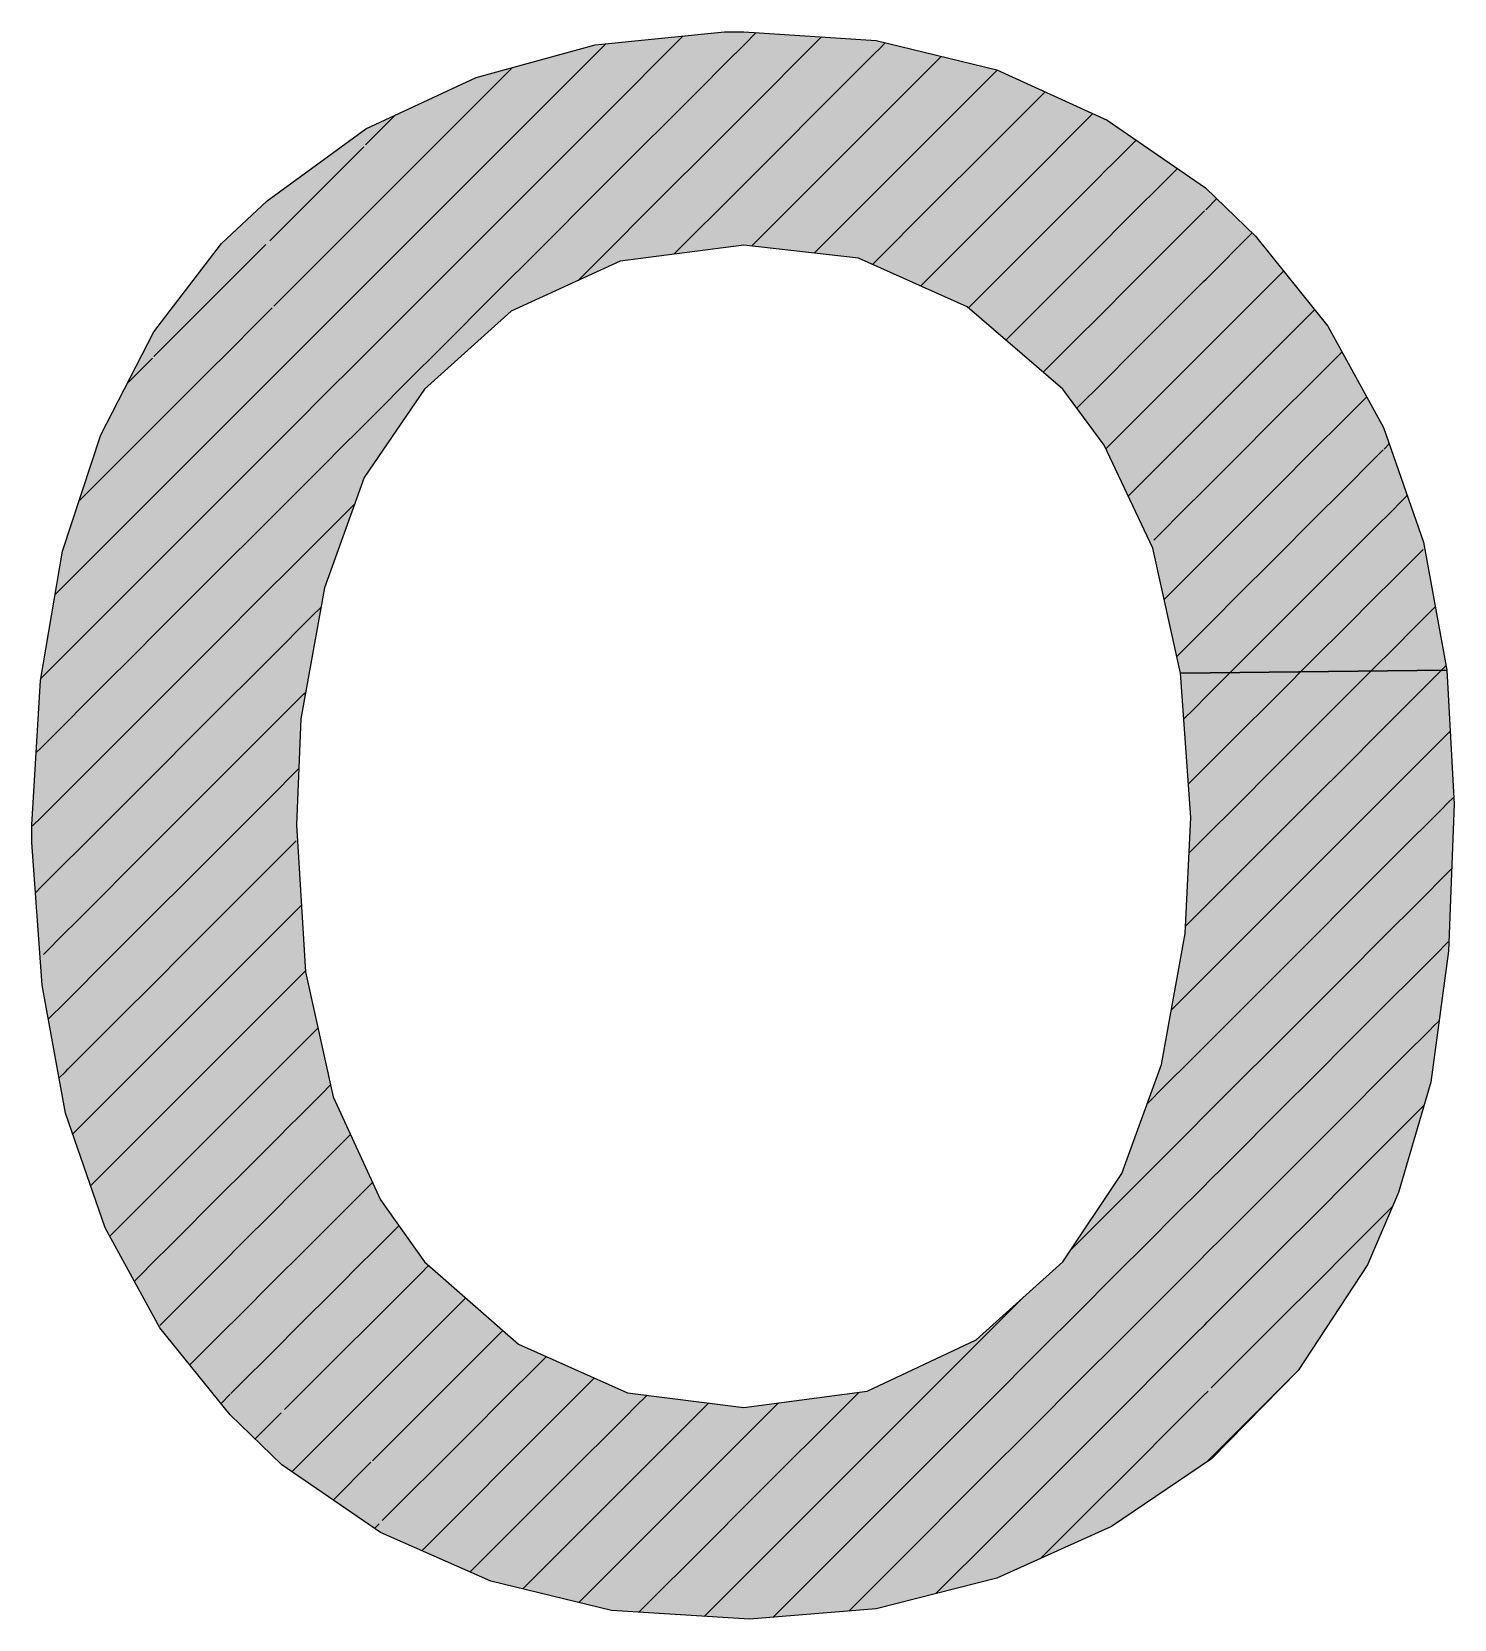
# Model space of a CAD drawing. Extents: x -15895 to 12929, y -2522 to 15173.
# Drawn here: x -8965.75 to -8958.53, y 11065.75 to 11073.81 of the extents above; entities that cross this region are included whole.
import ezdxf

# ---------------------------------------------------------------- set-up
doc = ezdxf.new("R2010")
doc.units = 0
doc.layers.add('MTH-CARIMBO-TXT1', color=1, linetype='Continuous')

msp = doc.modelspace()

# ---------------------------------------------------------------- linework, layer by layer
at = {"layer": 'MTH-CARIMBO-TXT1', "linetype": 'Continuous'}
for p, q in [((-8962.883, 11073.7025), (-8962.8344, 11073.7512)), ((-8962.8464, 11073.3856), (-8962.4405, 11073.7914)), ((-8962.217, 11073.6615), (-8962.1334, 11073.745)), ((-8962.1334, 11073.745), (-8962.0698, 11073.8087)), ((-8962.1334, 11073.3914), (-8961.7383, 11073.7866)), ((-8961.4463, 11073.725), (-8961.4146, 11073.7568)), ((-8963.429, 11073.1565), (-8962.9101, 11073.6754)), ((-8962.9101, 11073.6754), (-8962.883, 11073.7025)), ((-8961.5673, 11073.6041), (-8961.4662, 11073.7052)), ((-8961.4662, 11073.7052), (-8961.4463, 11073.725)), ((-8961.3561, 11073.4617), (-8961.1303, 11073.6874)), ((-8963.4754, 11073.4637), (-8963.3073, 11073.6318)), ((-8962.3684, 11073.51), (-8962.217, 11073.6615)), ((-8962.1334, 11073.0379), (-8961.5673, 11073.6041)), ((-8961.2659, 11073.1983), (-8960.8489, 11073.6154)), ((-8962.8097, 11073.0687), (-8962.3684, 11073.51)), ((-8960.7872, 11073.3234), (-8960.6032, 11073.5075)), ((-8963.5199, 11073.4192), (-8963.4754, 11073.4637)), ((-8961.4974, 11073.3204), (-8961.3561, 11073.4617)), ((-8964.0386, 11073.2541), (-8963.9023, 11073.3904)), ((-8963.9734, 11072.9657), (-8963.5199, 11073.4192)), ((-8963.0726, 11073.1594), (-8962.8464, 11073.3856)), ((-8962.1879, 11073.337), (-8962.1334, 11073.3914)), ((-8960.7265, 11073.0306), (-8960.3599, 11073.3972)), ((-8962.6637, 11072.8611), (-8962.1879, 11073.337)), ((-8962.0928, 11072.725), (-8961.4974, 11073.3204)), ((-8960.899, 11073.2116), (-8960.7872, 11073.3234)), ((-8960.2641, 11073.1394), (-8960.1404, 11073.2632)), ((-8964.5408, 11072.7519), (-8964.0634, 11073.2293)), ((-8964.0538, 11073.2389), (-8964.0386, 11073.2541)), ((-8961.5286, 11072.9357), (-8961.2659, 11073.1983)), ((-8961.1757, 11072.935), (-8960.899, 11073.2116)), ((-8963.5898, 11072.9957), (-8963.429, 11073.1565)), ((-8963.3826, 11072.8493), (-8963.0726, 11073.1594)), ((-8960.337, 11073.0665), (-8960.2904, 11073.1131)), ((-8960.2904, 11073.1131), (-8960.2641, 11073.1394)), ((-8960.2301, 11072.8199), (-8959.9307, 11073.1193)), ((-8963.2352, 11072.6433), (-8962.8097, 11073.0687)), ((-8962.1588, 11073.0125), (-8962.1334, 11073.0379)), ((-8960.9492, 11072.8079), (-8960.7265, 11073.0306)), ((-8960.6658, 11072.7378), (-8960.337, 11073.0665)), ((-8964.0553, 11072.8838), (-8963.9734, 11072.9657)), ((-8963.9082, 11072.6773), (-8963.5898, 11072.9957)), ((-8962.4881, 11072.6832), (-8962.1588, 11073.0125)), ((-8959.7871, 11072.9094), (-8959.7307, 11072.9658)), ((-8964.0962, 11072.8428), (-8964.0553, 11072.8838)), ((-8962.7731, 11072.7518), (-8962.6637, 11072.8611)), ((-8961.7758, 11072.6884), (-8961.5286, 11072.9357)), ((-8961.4799, 11072.6308), (-8961.1757, 11072.935)), ((-8960.1961, 11072.5004), (-8959.8069, 11072.8895)), ((-8959.8069, 11072.8895), (-8959.7937, 11072.9028)), ((-8964.5191, 11072.42), (-8964.107, 11072.8321)), ((-8964.107, 11072.8321), (-8964.0962, 11072.8428)), ((-8963.6597, 11072.5723), (-8963.3826, 11072.8493)), ((-8961.0855, 11072.6716), (-8960.9492, 11072.8079)), ((-8960.2936, 11072.7564), (-8960.2301, 11072.8199)), ((-8959.7855, 11072.5574), (-8959.5513, 11072.7916)), ((-8964.7839, 11072.5088), (-8964.5607, 11072.7319)), ((-8962.9764, 11072.5485), (-8962.7731, 11072.7518)), ((-8960.9924, 11072.4112), (-8960.6658, 11072.7378)), ((-8960.4063, 11072.6437), (-8960.2936, 11072.7564)), ((-8964.0568, 11072.5288), (-8963.9082, 11072.6773)), ((-8963.3363, 11072.5422), (-8963.2352, 11072.6433)), ((-8961.2353, 11072.5218), (-8961.0855, 11072.6716)), ((-8960.6051, 11072.445), (-8960.4063, 11072.6437)), ((-8963.8431, 11072.3889), (-8963.6597, 11072.5723)), ((-8963.7296, 11072.1488), (-8963.3363, 11072.5422)), ((-8959.8129, 11072.53), (-8959.7987, 11072.5442)), ((-8959.7987, 11072.5442), (-8959.7855, 11072.5574)), ((-8959.522, 11072.4673), (-8959.3916, 11072.5977)), ((-8965.1285, 11072.1641), (-8964.7995, 11072.4932)), ((-8964.7995, 11072.4932), (-8964.7839, 11072.5088)), ((-8964.1505, 11072.435), (-8964.1311, 11072.4544)), ((-8964.1311, 11072.4544), (-8964.0568, 11072.5288)), ((-8960.2969, 11072.3996), (-8960.1961, 11072.5004)), ((-8960.162, 11072.1809), (-8959.8678, 11072.4751)), ((-8959.8678, 11072.4751), (-8959.8129, 11072.53)), ((-8959.5455, 11072.4438), (-8959.522, 11072.4673)), ((-8964.5718, 11072.3673), (-8964.5474, 11072.3917)), ((-8964.5474, 11072.3917), (-8964.5284, 11072.4107)), ((-8964.4974, 11072.0881), (-8964.1505, 11072.435)), ((-8964.0583, 11072.1737), (-8963.8431, 11072.3889)), ((-8960.8025, 11072.2475), (-8960.6051, 11072.445)), ((-8960.4757, 11072.2208), (-8960.2969, 11072.3996)), ((-8959.7838, 11072.2055), (-8959.5455, 11072.4438)), ((-8959.5092, 11072.1266), (-8959.2341, 11072.4017)), ((-8964.7812, 11072.1579), (-8964.5718, 11072.3673)), ((-8960.5443, 11072.1521), (-8960.4757, 11072.2208)), ((-8965.2621, 11072.0306), (-8965.1364, 11072.1562)), ((-8964.8208, 11072.1182), (-8964.7812, 11072.1579)), ((-8964.166, 11072.066), (-8964.0583, 11072.1737)), ((-8963.7779, 11072.1005), (-8963.7296, 11072.1488)), ((-8960.6126, 11072.0839), (-8960.5443, 11072.1521)), ((-8960.3001, 11072.0428), (-8960.162, 11072.1809)), ((-8959.9287, 11072.0606), (-8959.8321, 11072.1573)), ((-8959.8321, 11072.1573), (-8959.8072, 11072.1821)), ((-8959.8072, 11072.1821), (-8959.7838, 11072.2055)), ((-8959.1592, 11072.123), (-8959.0951, 11072.1872)), ((-8965.1264, 11071.8127), (-8964.8208, 11072.1182)), ((-8964.5434, 11072.0422), (-8964.5124, 11072.0731)), ((-8964.5124, 11072.0731), (-8964.4974, 11072.0881)), ((-8964.1941, 11072.0379), (-8964.166, 11072.066)), ((-8964.0598, 11071.8187), (-8963.7779, 11072.1005)), ((-8960.128, 11071.8613), (-8959.9287, 11072.0606)), ((-8959.7822, 11071.8536), (-8959.5588, 11072.077)), ((-8959.5588, 11072.077), (-8959.5092, 11072.1266)), ((-8959.4964, 11071.7858), (-8959.1734, 11072.1088)), ((-8959.1734, 11072.1088), (-8959.1592, 11072.123)), ((-8964.7786, 11071.807), (-8964.5828, 11072.0027)), ((-8964.5828, 11072.0027), (-8964.5434, 11072.0422)), ((-8964.4757, 11071.7563), (-8964.1941, 11072.0379)), ((-8960.4415, 11071.9014), (-8960.3001, 11072.0428)), ((-8959.1449, 11071.7838), (-8958.9695, 11071.9592)), ((-8965.1567, 11071.7824), (-8965.1264, 11071.8127)), ((-8964.2008, 11071.6776), (-8964.0598, 11071.8187)), ((-8960.2943, 11071.695), (-8960.128, 11071.8613)), ((-8959.8513, 11071.7845), (-8959.8157, 11071.8201)), ((-8959.8157, 11071.8201), (-8959.7822, 11071.8536)), ((-8965.3969, 11071.5422), (-8965.1567, 11071.7824)), ((-8965.1243, 11071.4612), (-8964.8422, 11071.7433)), ((-8964.8422, 11071.7433), (-8964.7786, 11071.807)), ((-8964.5393, 11071.6927), (-8964.4965, 11071.7355)), ((-8964.4965, 11071.7355), (-8964.4757, 11071.7563)), ((-8959.9896, 11071.6462), (-8959.8513, 11071.7845)), ((-8959.572, 11071.7102), (-8959.4964, 11071.7858)), ((-8959.4836, 11071.4451), (-8959.1837, 11071.745)), ((-8959.1837, 11071.745), (-8959.1449, 11071.7838)), ((-8964.5939, 11071.6381), (-8964.5393, 11071.6927)), ((-8964.2377, 11071.6408), (-8964.2008, 11071.6776)), ((-8959.7806, 11071.5017), (-8959.572, 11071.7102)), ((-8959.1305, 11071.4446), (-8958.8858, 11071.6893)), ((-8958.8815, 11071.6936), (-8958.8549, 11071.7202)), ((-8964.7759, 11071.4561), (-8964.5939, 11071.6381)), ((-8964.4541, 11071.4244), (-8964.2377, 11071.6408)), ((-8960.094, 11071.5418), (-8959.9896, 11071.6462)), ((-8965.5086, 11071.4305), (-8965.4105, 11071.5286)), ((-8965.4105, 11071.5286), (-8965.3969, 11071.5422)), ((-8960.181, 11071.4547), (-8960.094, 11071.5418)), ((-8959.8241, 11071.4581), (-8959.7806, 11071.5017)), ((-8965.395, 11071.1906), (-8965.1769, 11071.4086)), ((-8965.1769, 11071.4086), (-8965.1243, 11071.4612)), ((-8964.8636, 11071.3684), (-8964.7759, 11071.4561)), ((-8964.4806, 11071.3978), (-8964.4541, 11071.4244)), ((-8964.2357, 11071.2892), (-8964.1089, 11071.416)), ((-8960.0505, 11071.2317), (-8959.8705, 11071.4117)), ((-8959.8705, 11071.4117), (-8959.8241, 11071.4581)), ((-8959.5853, 11071.3434), (-8959.4836, 11071.4451)), ((-8959.1939, 11071.3812), (-8959.1305, 11071.4446)), ((-8958.8748, 11071.3467), (-8958.764, 11071.4576)), ((-8965.1223, 11071.1097), (-8964.8636, 11071.3684)), ((-8964.6049, 11071.2735), (-8964.5352, 11071.3432)), ((-8964.5352, 11071.3432), (-8964.4806, 11071.3978)), ((-8959.7789, 11071.1498), (-8959.5853, 11071.3434)), ((-8959.4708, 11071.1044), (-8959.1939, 11071.3812)), ((-8959.1162, 11071.1054), (-8958.8928, 11071.3288)), ((-8958.8928, 11071.3288), (-8958.8748, 11071.3467)), ((-8964.7733, 11071.1052), (-8964.6049, 11071.2735)), ((-8964.2813, 11071.2436), (-8964.2357, 11071.2892)), ((-8965.43, 11071.1556), (-8965.395, 11071.1906)), ((-8964.4324, 11071.0925), (-8964.2813, 11071.2436)), ((-8958.8682, 11070.9998), (-8958.6833, 11071.1847)), ((-8965.5915, 11070.9941), (-8965.43, 11071.1556)), ((-8965.1972, 11071.0348), (-8965.1223, 11071.1097)), ((-8964.8849, 11070.9935), (-8964.7733, 11071.1052)), ((-8964.4647, 11071.0602), (-8964.4324, 11071.0925)), ((-8959.8897, 11071.039), (-8959.8326, 11071.0961)), ((-8959.8326, 11071.0961), (-8959.7789, 11071.1498)), ((-8959.5985, 11070.9766), (-8959.4708, 11071.1044)), ((-8959.2042, 11071.0174), (-8959.1162, 11071.1054)), ((-8965.393, 11070.839), (-8965.1972, 11071.0348)), ((-8964.5312, 11070.9937), (-8964.4647, 11071.0602)), ((-8959.9984, 11070.9303), (-8959.8897, 11071.039)), ((-8959.458, 11070.7636), (-8959.2042, 11071.0174)), ((-8965.6299, 11070.9556), (-8965.6015, 11070.984)), ((-8965.6015, 11070.984), (-8965.5915, 11070.9941)), ((-8965.1202, 11070.7582), (-8964.8849, 11070.9935)), ((-8964.6159, 11070.9089), (-8964.5312, 11070.9937)), ((-8959.7773, 11070.7978), (-8959.5985, 11070.9766)), ((-8959.1018, 11070.7662), (-8958.8998, 11070.9683)), ((-8958.8998, 11070.9683), (-8958.8682, 11070.9998)), ((-8964.7706, 11070.7542), (-8964.6159, 11070.9089)), ((-8964.4107, 11070.7606), (-8964.3248, 11070.8465)), ((-8964.3248, 11070.8465), (-8964.2802, 11070.8911)), ((-8958.6767, 11070.8378), (-8958.6216, 11070.8928)), ((-8965.5896, 11070.6424), (-8965.4494, 11070.7826)), ((-8965.4494, 11070.7826), (-8965.393, 11070.839)), ((-8964.4487, 11070.7226), (-8964.4107, 11070.7606)), ((-8959.841, 11070.7341), (-8959.7773, 11070.7978)), ((-8959.6117, 11070.6098), (-8959.458, 11070.7636)), ((-8959.2144, 11070.6536), (-8959.1018, 11070.7662)), ((-8958.8615, 11070.653), (-8958.6974, 11070.817)), ((-8958.6974, 11070.817), (-8958.6767, 11070.8378)), ((-8965.2174, 11070.661), (-8965.1202, 11070.7582)), ((-8964.9063, 11070.6186), (-8964.7706, 11070.7542)), ((-8964.5271, 11070.6442), (-8964.4487, 11070.7226)), ((-8959.9089, 11070.6662), (-8959.841, 11070.7341)), ((-8965.7026, 11070.5294), (-8965.6191, 11070.6128)), ((-8965.6191, 11070.6128), (-8965.5896, 11070.6424)), ((-8965.3911, 11070.4874), (-8965.2174, 11070.661)), ((-8965.1181, 11070.4068), (-8964.9063, 11070.6186)), ((-8964.627, 11070.5443), (-8964.5271, 11070.6442)), ((-8959.9338, 11070.6414), (-8959.9089, 11070.6662)), ((-8959.7757, 11070.4459), (-8959.6117, 11070.6098)), ((-8959.4451, 11070.4229), (-8959.2144, 11070.6536)), ((-8959.0875, 11070.427), (-8958.9067, 11070.6077)), ((-8958.9067, 11070.6077), (-8958.8615, 11070.653)), ((-8964.768, 11070.4033), (-8964.627, 11070.5443)), ((-8958.672, 11070.489), (-8958.5667, 11070.5942)), ((-8965.4688, 11070.4096), (-8965.3911, 11070.4874)), ((-8964.389, 11070.4288), (-8964.3684, 11070.4494)), ((-8964.3684, 11070.4494), (-8964.3577, 11070.4601)), ((-8959.8495, 11070.3721), (-8959.7757, 11070.4459)), ((-8958.8548, 11070.3061), (-8958.7116, 11070.4493)), ((-8958.7116, 11070.4493), (-8958.672, 11070.489)), ((-8965.5878, 11070.2906), (-8965.4688, 11070.4096)), ((-8965.2377, 11070.2872), (-8965.1181, 11070.4068)), ((-8964.9277, 11070.2437), (-8964.768, 11070.4033)), ((-8964.523, 11070.2947), (-8964.4328, 11070.385)), ((-8964.4328, 11070.385), (-8964.389, 11070.4288)), ((-8959.898, 11070.3236), (-8959.8495, 11070.3721)), ((-8959.625, 11070.243), (-8959.4451, 11070.4229)), ((-8959.2247, 11070.2898), (-8959.0875, 11070.427)), ((-8965.6368, 11070.2417), (-8965.5878, 11070.2906)), ((-8965.3891, 11070.1358), (-8965.2377, 11070.2872)), ((-8964.638, 11070.1797), (-8964.523, 11070.2947)), ((-8959.4323, 11070.0821), (-8959.2247, 11070.2898)), ((-8958.9137, 11070.2472), (-8958.8548, 11070.3061)), ((-8965.7028, 11070.1756), (-8965.6368, 11070.2417)), ((-8965.116, 11070.0553), (-8964.9277, 11070.2437)), ((-8959.774, 11070.094), (-8959.625, 11070.243)), ((-8959.0731, 11070.0878), (-8958.9137, 11070.2472)), ((-8958.6672, 11070.1402), (-8958.5757, 11070.2317)), ((-8958.5757, 11070.2317), (-8958.5607, 11070.2467)), ((-8958.5607, 11070.2467), (-8958.5454, 11070.2619)), ((-8965.7244, 11070.1541), (-8965.7028, 11070.1756)), ((-8965.4882, 11070.0367), (-8965.3891, 11070.1358)), ((-8964.7653, 11070.0524), (-8964.638, 11070.1797)), ((-8958.7257, 11070.0816), (-8958.6672, 11070.1402)), ((-8965.586, 11069.9389), (-8965.4882, 11070.0367)), ((-8965.258, 11069.9134), (-8965.116, 11070.0553)), ((-8964.949, 11069.8687), (-8964.7653, 11070.0524)), ((-8964.519, 11069.9453), (-8964.4169, 11070.0473)), ((-8964.4169, 11070.0473), (-8964.3927, 11070.0715)), ((-8959.8579, 11070.0101), (-8959.774, 11070.094)), ((-8959.6382, 11069.8763), (-8959.4323, 11070.0821)), ((-8959.2349, 11069.926), (-8959.0731, 11070.0878)), ((-8958.8482, 11069.9592), (-8958.7257, 11070.0816)), ((-8959.8745, 11069.9936), (-8959.8579, 11070.0101)), ((-8958.9207, 11069.8867), (-8958.8482, 11069.9592)), ((-8965.6544, 11069.8705), (-8965.586, 11069.9389)), ((-8965.3872, 11069.7842), (-8965.258, 11069.9134)), ((-8964.6491, 11069.8151), (-8964.519, 11069.9453)), ((-8959.7724, 11069.7421), (-8959.6382, 11069.8763)), ((-8959.4195, 11069.7414), (-8959.2349, 11069.926)), ((-8959.0588, 11069.7486), (-8958.9207, 11069.8867)), ((-8958.5902, 11069.8637), (-8958.5588, 11069.895)), ((-8958.5588, 11069.895), (-8958.527, 11069.9268)), ((-8965.7448, 11069.7801), (-8965.7011, 11069.8237)), ((-8965.7011, 11069.8237), (-8965.6544, 11069.8705)), ((-8965.114, 11069.7038), (-8964.949, 11069.8687)), ((-8964.7627, 11069.7015), (-8964.6491, 11069.8151)), ((-8958.6624, 11069.7914), (-8958.5902, 11069.8637)), ((-8965.5076, 11069.6637), (-8965.3872, 11069.7842)), ((-8959.857, 11069.6575), (-8959.7724, 11069.7421)), ((-8959.6515, 11069.5095), (-8959.4195, 11069.7414)), ((-8959.2452, 11069.5622), (-8959.0588, 11069.7486)), ((-8958.8415, 11069.6123), (-8958.7399, 11069.714)), ((-8958.7399, 11069.714), (-8958.6624, 11069.7914)), ((-8965.5841, 11069.5872), (-8965.5076, 11069.6637)), ((-8965.2782, 11069.5396), (-8965.114, 11069.7038)), ((-8964.9704, 11069.4938), (-8964.7627, 11069.7015)), ((-8964.5149, 11069.5958), (-8964.4065, 11069.7042)), ((-8959.8714, 11069.643), (-8959.857, 11069.6575)), ((-8965.672, 11069.4993), (-8965.5841, 11069.5872)), ((-8964.6601, 11069.4505), (-8964.5149, 11069.5958)), ((-8959.4067, 11069.4007), (-8959.2452, 11069.5622)), ((-8958.9277, 11069.5262), (-8958.8415, 11069.6123)), ((-8958.557, 11069.5433), (-8958.5382, 11069.5621)), ((-8965.7308, 11069.4405), (-8965.6994, 11069.4719)), ((-8965.6994, 11069.4719), (-8965.672, 11069.4993)), ((-8965.3852, 11069.4326), (-8965.2782, 11069.5396)), ((-8965.1119, 11069.3523), (-8964.9704, 11069.4938)), ((-8959.7708, 11069.3901), (-8959.6515, 11069.5095)), ((-8959.0444, 11069.4094), (-8958.9277, 11069.5262)), ((-8958.6577, 11069.4426), (-8958.6046, 11069.4956)), ((-8958.6046, 11069.4956), (-8958.557, 11069.5433)), ((-8965.527, 11069.2907), (-8965.3852, 11069.4326)), ((-8964.7601, 11069.3506), (-8964.6601, 11069.4505)), ((-8959.846, 11069.3149), (-8959.7708, 11069.3901)), ((-8959.6647, 11069.1427), (-8959.4067, 11069.4007)), ((-8959.2554, 11069.1984), (-8959.0444, 11069.4094)), ((-8958.754, 11069.3463), (-8958.6577, 11069.4426)), ((-8965.2985, 11069.1658), (-8965.1119, 11069.3523)), ((-8964.9918, 11069.1189), (-8964.7601, 11069.3506)), ((-8964.5108, 11069.2463), (-8964.4148, 11069.3423)), ((-8964.4148, 11069.3423), (-8964.38, 11069.3771)), ((-8959.8903, 11069.2706), (-8959.846, 11069.3149)), ((-8958.8348, 11069.2654), (-8958.754, 11069.3463)), ((-8965.6896, 11069.1282), (-8965.5823, 11069.2355)), ((-8965.5823, 11069.2355), (-8965.527, 11069.2907)), ((-8964.6712, 11069.0859), (-8964.5108, 11069.2463)), ((-8958.9346, 11069.1656), (-8958.8348, 11069.2654)), ((-8965.3832, 11069.081), (-8965.2985, 11069.1658)), ((-8959.3939, 11069.0599), (-8959.2554, 11069.1984)), ((-8959.03, 11069.0702), (-8958.9346, 11069.1656)), ((-8958.6191, 11069.1276), (-8958.5552, 11069.1915)), ((-8965.5465, 11068.9178), (-8965.3832, 11069.081)), ((-8965.1098, 11069.0009), (-8964.9918, 11069.1189)), ((-8964.7574, 11068.9997), (-8964.6712, 11069.0859)), ((-8959.7692, 11069.0382), (-8959.6647, 11069.1427)), ((-8959.2657, 11068.8346), (-8959.03, 11069.0702)), ((-8958.7681, 11068.9786), (-8958.6529, 11069.0938)), ((-8958.6529, 11069.0938), (-8958.6191, 11069.1276)), ((-8965.3187, 11068.7919), (-8965.1098, 11069.0009)), ((-8965.0131, 11068.744), (-8964.7574, 11068.9997)), ((-8964.4231, 11068.9805), (-8964.36, 11069.0435)), ((-8959.835, 11068.9724), (-8959.7692, 11069.0382)), ((-8959.6779, 11068.7759), (-8959.3939, 11069.0599)), ((-8965.5804, 11068.8838), (-8965.5465, 11068.9178)), ((-8964.5068, 11068.8968), (-8964.4231, 11068.9805)), ((-8959.9619, 11068.8455), (-8959.8769, 11068.9304)), ((-8959.8769, 11068.9304), (-8959.835, 11068.9724)), ((-8958.9416, 11068.8051), (-8958.8282, 11068.9186)), ((-8958.8282, 11068.9186), (-8958.7681, 11068.9786)), ((-8965.6652, 11068.799), (-8965.5804, 11068.8838)), ((-8964.6822, 11068.7213), (-8964.5068, 11068.8968)), ((-8959.3811, 11068.7192), (-8959.2657, 11068.8346)), ((-8965.3813, 11068.7294), (-8965.3187, 11068.7919)), ((-8964.3186, 11068.7314), (-8964.296, 11068.754)), ((-8959.7675, 11068.6863), (-8959.6779, 11068.7759)), ((-8959.0157, 11068.731), (-8958.9416, 11068.8051)), ((-8958.6482, 11068.745), (-8958.6335, 11068.7596)), ((-8958.6335, 11068.7596), (-8958.6025, 11068.7906)), ((-8965.5659, 11068.5448), (-8965.3813, 11068.7294)), ((-8965.1077, 11068.6494), (-8965.0131, 11068.744)), ((-8964.7548, 11068.6488), (-8964.6822, 11068.7213)), ((-8964.4314, 11068.6186), (-8964.3772, 11068.6728)), ((-8964.3772, 11068.6728), (-8964.3186, 11068.7314)), ((-8959.824, 11068.6298), (-8959.7675, 11068.6863)), ((-8959.6912, 11068.4091), (-8959.3811, 11068.7192)), ((-8959.2759, 11068.4708), (-8959.0157, 11068.731)), ((-8958.7823, 11068.6109), (-8958.6482, 11068.745)), ((-8965.339, 11068.4181), (-8965.1077, 11068.6494)), ((-8965.0345, 11068.3691), (-8964.7548, 11068.6488)), ((-8964.5027, 11068.5473), (-8964.4314, 11068.6186)), ((-8959.9975, 11068.4563), (-8959.8599, 11068.5939)), ((-8959.8599, 11068.5939), (-8959.824, 11068.6298)), ((-8958.8215, 11068.5717), (-8958.7823, 11068.6109)), ((-8965.6103, 11068.5004), (-8965.5786, 11068.5321)), ((-8965.5786, 11068.5321), (-8965.5659, 11068.5448)), ((-8964.6933, 11068.3567), (-8964.5027, 11068.5473)), ((-8958.9486, 11068.4446), (-8958.8215, 11068.5717)), ((-8964.2768, 11068.4196), (-8964.2314, 11068.465)), ((-8960.0843, 11068.3695), (-8959.9975, 11068.4563)), ((-8959.3682, 11068.3785), (-8959.2759, 11068.4708)), ((-8959.0013, 11068.3918), (-8958.9486, 11068.4446)), ((-8965.5409, 11068.2162), (-8965.3793, 11068.3778)), ((-8965.3793, 11068.3778), (-8965.339, 11068.4181)), ((-8965.1057, 11068.2979), (-8965.0345, 11068.3691)), ((-8964.7521, 11068.2979), (-8964.6933, 11068.3567)), ((-8964.395, 11068.3015), (-8964.2768, 11068.4196)), ((-8959.7659, 11068.3344), (-8959.6912, 11068.4091)), ((-8959.7044, 11068.0423), (-8959.3682, 11068.3785)), ((-8959.2862, 11068.107), (-8959.0013, 11068.3918)), ((-8958.7964, 11068.2432), (-8958.6793, 11068.3603)), ((-8965.3592, 11068.0443), (-8965.1057, 11068.2979)), ((-8965.0559, 11067.9941), (-8964.7521, 11068.2979)), ((-8964.4397, 11068.2567), (-8964.395, 11068.3015)), ((-8959.843, 11068.2573), (-8959.813, 11068.2873)), ((-8959.813, 11068.2873), (-8959.7659, 11068.3344)), ((-8964.7043, 11067.9921), (-8964.4986, 11068.1978)), ((-8964.4986, 11068.1978), (-8964.4397, 11068.2567)), ((-8964.1906, 11068.1523), (-8964.1303, 11068.2126)), ((-8959.9577, 11068.1426), (-8959.843, 11068.2573)), ((-8958.9555, 11068.0841), (-8958.8148, 11068.2248)), ((-8958.8148, 11068.2248), (-8958.7964, 11068.2432)), ((-8964.4127, 11067.9302), (-8964.2351, 11068.1078)), ((-8964.2351, 11068.1078), (-8964.1906, 11068.1523)), ((-8960.1826, 11067.9176), (-8959.9577, 11068.1426)), ((-8959.3554, 11068.0377), (-8959.2862, 11068.107)), ((-8965.45, 11067.9536), (-8965.3774, 11068.0262)), ((-8965.3774, 11068.0262), (-8965.3592, 11068.0443)), ((-8959.7643, 11067.9824), (-8959.7044, 11068.0423)), ((-8959.7177, 11067.6755), (-8959.3554, 11068.0377)), ((-8959.2964, 11067.7432), (-8958.987, 11068.0526)), ((-8958.987, 11068.0526), (-8958.9555, 11068.0841)), ((-8965.3529, 11067.6971), (-8965.1036, 11067.9464)), ((-8965.1036, 11067.9464), (-8965.0559, 11067.9941)), ((-8965.0772, 11067.6192), (-8964.7495, 11067.947)), ((-8964.7495, 11067.947), (-8964.7043, 11067.9921)), ((-8964.1561, 11067.8333), (-8964.0194, 11067.97)), ((-8959.826, 11067.9207), (-8959.802, 11067.9447)), ((-8959.802, 11067.9447), (-8959.7643, 11067.9824)), ((-8964.4945, 11067.8484), (-8964.448, 11067.8949)), ((-8964.448, 11067.8949), (-8964.4127, 11067.9302)), ((-8960.4709, 11067.6294), (-8960.2173, 11067.883)), ((-8960.2173, 11067.883), (-8960.1826, 11067.9176)), ((-8959.9179, 11067.8288), (-8959.826, 11067.9207)), ((-8964.7154, 11067.6275), (-8964.4945, 11067.8484)), ((-8964.4304, 11067.5589), (-8964.1933, 11067.796)), ((-8964.1933, 11067.796), (-8964.1561, 11067.8333)), ((-8960.0981, 11067.6486), (-8959.9179, 11067.8288)), ((-8958.9625, 11067.7235), (-8958.8399, 11067.8461)), ((-8963.9787, 11067.6571), (-8963.8854, 11067.7504)), ((-8959.3426, 11067.697), (-8959.2964, 11067.7432)), ((-8959.3067, 11067.3794), (-8958.9726, 11067.7134)), ((-8958.9726, 11067.7134), (-8958.9625, 11067.7235)), ((-8965.1015, 11067.595), (-8965.0772, 11067.6192)), ((-8964.7468, 11067.5961), (-8964.7154, 11067.6275)), ((-8964.1216, 11067.5142), (-8963.9787, 11067.6571)), ((-8960.2279, 11067.5188), (-8960.0981, 11067.6486)), ((-8959.791, 11067.6022), (-8959.7626, 11067.6305)), ((-8959.7626, 11067.6305), (-8959.7177, 11067.6755)), ((-8959.7309, 11067.3087), (-8959.3426, 11067.697)), ((-8965.2283, 11067.4681), (-8965.1015, 11067.595)), ((-8965.0986, 11067.2443), (-8964.7468, 11067.5961)), ((-8964.4564, 11067.533), (-8964.4304, 11067.5589)), ((-8963.7478, 11067.5344), (-8963.7334, 11067.5488)), ((-8959.8781, 11067.5151), (-8959.809, 11067.5841)), ((-8959.809, 11067.5841), (-8959.791, 11067.6022)), ((-8964.7264, 11067.2629), (-8964.4905, 11067.4989)), ((-8964.4905, 11067.4989), (-8964.4564, 11067.533)), ((-8964.4482, 11067.1876), (-8964.1516, 11067.4842)), ((-8964.1516, 11067.4842), (-8964.1216, 11067.5142)), ((-8963.9787, 11067.3035), (-8963.7623, 11067.5199)), ((-8963.7623, 11067.5199), (-8963.7478, 11067.5344)), ((-8960.4607, 11067.286), (-8960.2279, 11067.5188)), ((-8960.0135, 11067.3797), (-8959.8781, 11067.5151)), ((-8963.6871, 11067.2416), (-8963.5449, 11067.3838)), ((-8960.9511, 11067.1491), (-8960.7157, 11067.3846)), ((-8960.2385, 11067.1546), (-8960.0135, 11067.3797)), ((-8959.3298, 11067.3563), (-8959.3067, 11067.3794)), ((-8964.0871, 11067.1951), (-8963.9787, 11067.3035)), ((-8959.761, 11067.2786), (-8959.7309, 11067.3087)), ((-8959.7442, 11066.9419), (-8959.3298, 11067.3563)), ((-8964.9463, 11067.043), (-8964.7442, 11067.2452)), ((-8964.7442, 11067.2452), (-8964.7264, 11067.2629)), ((-8963.8312, 11067.0975), (-8963.6871, 11067.2416)), ((-8963.6263, 11066.9488), (-8963.3563, 11067.2188)), ((-8960.6004, 11067.1463), (-8960.4607, 11067.286)), ((-8959.8383, 11067.2013), (-8959.7921, 11067.2475)), ((-8959.7921, 11067.2475), (-8959.78, 11067.2596)), ((-8959.78, 11067.2596), (-8959.761, 11067.2786)), ((-8964.7375, 11066.8983), (-8964.4864, 11067.1494)), ((-8964.4864, 11067.1494), (-8964.4647, 11067.1711)), ((-8964.4659, 11066.8163), (-8964.1099, 11067.1724)), ((-8964.4647, 11067.1711), (-8964.4482, 11067.1876)), ((-8964.1099, 11067.1724), (-8964.0871, 11067.1951)), ((-8961.4936, 11066.6067), (-8960.9673, 11067.1329)), ((-8960.9673, 11067.1329), (-8960.9511, 11067.1491)), ((-8960.923, 11066.8237), (-8960.6004, 11067.1463)), ((-8960.4059, 11066.9872), (-8960.2385, 11067.1546)), ((-8959.9289, 11067.1107), (-8959.8383, 11067.2013)), ((-8963.9787, 11066.95), (-8963.8312, 11067.0975)), ((-8963.2238, 11066.9977), (-8963.1355, 11067.0861)), ((-8960.2492, 11066.7904), (-8959.9289, 11067.1107)), ((-8963.3037, 11066.9178), (-8963.2238, 11066.9977)), ((-8963.1326, 11066.7355), (-8962.891, 11066.977)), ((-8960.694, 11066.6992), (-8960.4059, 11066.9872)), ((-8959.7574, 11066.5751), (-8959.317, 11067.0155)), ((-8964.7877, 11066.8481), (-8964.7415, 11066.8943)), ((-8964.0526, 11066.8761), (-8963.9787, 11066.95)), ((-8963.9001, 11066.6751), (-8963.6263, 11066.9488)), ((-8963.5656, 11066.656), (-8963.3037, 11066.9178)), ((-8962.1197, 11066.3341), (-8961.5497, 11066.9041)), ((-8959.7985, 11066.8876), (-8959.7751, 11066.9109)), ((-8959.7594, 11066.9267), (-8959.7442, 11066.9419)), ((-8964.4277, 11066.5009), (-8964.0681, 11066.8606)), ((-8964.0681, 11066.8606), (-8964.0526, 11066.8761)), ((-8962.7326, 11066.7819), (-8962.6846, 11066.8299)), ((-8962.6846, 11066.8299), (-8962.6246, 11066.8899)), ((-8962.5607, 11066.6002), (-8962.3108, 11066.8501)), ((-8962.1293, 11066.6781), (-8961.9565, 11066.8509)), ((-8961.1764, 11066.5703), (-8960.923, 11066.8237)), ((-8960.2598, 11066.4263), (-8959.8443, 11066.8417)), ((-8959.8443, 11066.8417), (-8959.7985, 11066.8876)), ((-8964.6145, 11066.6677), (-8964.4823, 11066.7999)), ((-8963.3511, 11066.517), (-8963.1326, 11066.7355)), ((-8963.0413, 11066.4732), (-8962.7326, 11066.7819)), ((-8960.3511, 11066.6885), (-8960.2492, 11066.7904)), ((-8963.9787, 11066.5964), (-8963.9001, 11066.6751)), ((-8963.969, 11066.2526), (-8963.5656, 11066.656)), ((-8962.4369, 11066.3704), (-8962.1293, 11066.6781)), ((-8960.8949, 11066.4983), (-8960.694, 11066.6992)), ((-8960.7876, 11066.252), (-8960.3511, 11066.6885)), ((-8964.0181, 11066.557), (-8963.9787, 11066.5964)), ((-8962.761, 11066.3999), (-8962.5607, 11066.6002)), ((-8961.8424, 11066.2578), (-8961.4936, 11066.6067)), ((-8961.4798, 11066.2669), (-8961.1764, 11066.5703)), ((-8959.7842, 11066.5483), (-8959.7598, 11066.5727)), ((-8964.2181, 11066.357), (-8964.0264, 11066.5487)), ((-8963.5049, 11066.3631), (-8963.3511, 11066.517)), ((-8961.3854, 11066.0077), (-8960.8949, 11066.4983)), ((-8963.3984, 11066.1161), (-8963.0413, 11066.4732)), ((-8960.2964, 11066.3897), (-8960.2598, 11066.4263)), ((-8963.7681, 11066.1), (-8963.5049, 11066.3631)), ((-8962.95, 11066.2109), (-8962.761, 11066.3999)), ((-8962.7894, 11066.018), (-8962.4369, 11066.3704)), ((-8962.3131, 11066.1407), (-8962.1197, 11066.3341)), ((-8960.6245, 11066.0616), (-8960.2964, 11066.3897)), ((-8962.1102, 11065.9901), (-8961.8424, 11066.2578)), ((-8961.9852, 11065.7615), (-8961.4798, 11066.2669)), ((-8960.8668, 11066.1728), (-8960.7876, 11066.252)), ((-8964.0085, 11066.2131), (-8963.9847, 11066.2369)), ((-8963.2547, 11065.9062), (-8962.95, 11066.2109)), ((-8961.1577, 11065.8819), (-8960.8668, 11066.1728)), ((-8963.4442, 11066.0703), (-8963.3984, 11066.1161)), ((-8962.666, 11065.7878), (-8962.3131, 11066.1407)), ((-8963.5225, 11065.9919), (-8963.4442, 11066.0703)), ((-8962.8587, 11065.9487), (-8962.7894, 11066.018)), ((-8961.466, 11065.9271), (-8961.3854, 11066.0077)), ((-8962.9705, 11065.8369), (-8962.8587, 11065.9487)), ((-8962.1893, 11065.911), (-8962.1102, 11065.9901)), ((-8961.6003, 11065.7929), (-8961.466, 11065.9271)), ((-8962.3337, 11065.7666), (-8962.1893, 11065.911))]:
    msp.add_line(p, q, dxfattribs=at)
msp.add_lwpolyline([(-8958.5624, 11070.5706), (-8958.525, 11069.8907), (-8958.5549, 11069.1437), (-8958.6446, 11068.4787), (-8958.8089, 11067.9184), (-8958.9658, 11067.5524), (-8959.3169, 11067.0145), (-8959.7577, 11066.5662), (-8960.2657, 11066.2226), (-8960.8485, 11065.9611), (-8961.4611, 11065.8042), (-8962.1036, 11065.7519), (-8962.8058, 11065.7967), (-8963.4184, 11065.9461), (-8963.9787, 11066.1927), (-8964.4793, 11066.5363), (-8964.7408, 11066.7903), (-8965.0994, 11067.2311), (-8965.3758, 11067.7391), (-8965.5775, 11068.3219), (-8965.697, 11068.9718), (-8965.7493, 11069.6965), (-8965.7493, 11069.7861), (-8965.7045, 11070.5183), (-8965.5924, 11071.1757), (-8965.3982, 11071.7659), (-8965.1292, 11072.2889), (-8964.7856, 11072.7371), (-8964.554, 11072.9538), (-8964.0534, 11073.3198), (-8963.4931, 11073.5813), (-8962.888, 11073.7457), (-8962.2306, 11073.8129), (-8962.1334, 11073.8129), (-8961.4611, 11073.7681), (-8960.8485, 11073.6187), (-8960.2881, 11073.3647), (-8959.7876, 11073.021), (-8959.5336, 11072.7745), (-8959.1675, 11072.3187), (-8958.8836, 11071.8033), (-8958.6819, 11071.2205), (-8958.5624, 11070.5706), (-8959.9146, 11070.5556), (-8960.0565, 11071.1907), (-8960.3031, 11071.7136), (-8960.5123, 11071.9975), (-8960.9979, 11072.4159), (-8961.5507, 11072.6624), (-8962.1334, 11072.7296), (-8962.761, 11072.6475), (-8963.3138, 11072.3935), (-8963.7546, 11071.9975), (-8964.0609, 11071.5493), (-8964.2626, 11070.9889), (-8964.3822, 11070.324), (-8964.4046, 11069.7861), (-8964.3597, 11069.0391), (-8964.2178, 11068.404), (-8963.9787, 11067.8811), (-8963.7546, 11067.5673), (-8963.2765, 11067.1489), (-8962.7236, 11066.9024), (-8962.1334, 11066.8277), (-8961.5059, 11066.9099), (-8960.953, 11067.1714), (-8960.5123, 11067.5673), (-8960.2134, 11068.0156), (-8960.0117, 11068.5684), (-8959.8922, 11069.2333), (-8959.8623, 11069.8235), (-8959.9146, 11070.5556), (-8958.5624, 11070.5706)], dxfattribs=at)
for points in [[(-8962.888, 11073.7457), (-8963.3138, 11072.3935), (-8963.4931, 11073.5813)], [(-8962.888, 11073.7457), (-8962.761, 11072.6475), (-8963.3138, 11072.3935)], [(-8962.2306, 11073.8129), (-8962.761, 11072.6475), (-8962.888, 11073.7457)], [(-8962.2306, 11073.8129), (-8962.1334, 11072.7296), (-8962.761, 11072.6475)], [(-8962.1334, 11073.8129), (-8962.1334, 11072.7296), (-8962.2306, 11073.8129)], [(-8962.1334, 11073.8129), (-8961.4611, 11073.7681), (-8962.1334, 11072.7296)], [(-8961.4611, 11073.7681), (-8961.5507, 11072.6624), (-8962.1334, 11072.7296)], [(-8960.9979, 11072.4159), (-8961.5507, 11072.6624), (-8961.4611, 11073.7681)], [(-8960.8485, 11073.6187), (-8960.9979, 11072.4159), (-8961.4611, 11073.7681)], [(-8960.5123, 11071.9975), (-8960.9979, 11072.4159), (-8960.8485, 11073.6187)], [(-8960.2881, 11073.3647), (-8960.5123, 11071.9975), (-8960.8485, 11073.6187)], [(-8963.4931, 11073.5813), (-8963.7546, 11071.9975), (-8964.0534, 11073.3198)], [(-8963.4931, 11073.5813), (-8963.3138, 11072.3935), (-8963.7546, 11071.9975)], [(-8960.2881, 11073.3647), (-8960.3031, 11071.7136), (-8960.5123, 11071.9975)], [(-8960.0565, 11071.1907), (-8960.3031, 11071.7136), (-8960.2881, 11073.3647)], [(-8959.7876, 11073.021), (-8960.0565, 11071.1907), (-8960.2881, 11073.3647)], [(-8964.0534, 11073.3198), (-8964.3822, 11070.324), (-8964.554, 11072.9538)], [(-8964.2626, 11070.9889), (-8964.3822, 11070.324), (-8964.0534, 11073.3198)], [(-8964.0609, 11071.5493), (-8964.2626, 11070.9889), (-8964.0534, 11073.3198)], [(-8964.0534, 11073.3198), (-8963.7546, 11071.9975), (-8964.0609, 11071.5493)], [(-8959.9146, 11070.5556), (-8960.0565, 11071.1907), (-8959.7876, 11073.021)], [(-8958.5624, 11070.5706), (-8959.9146, 11070.5556), (-8959.7876, 11073.021)], [(-8958.5624, 11070.5706), (-8959.7876, 11073.021), (-8959.5336, 11072.7745)], [(-8964.7856, 11072.7371), (-8964.554, 11072.9538), (-8964.7408, 11066.7903)], [(-8964.7408, 11066.7903), (-8964.554, 11072.9538), (-8964.4793, 11066.5363)], [(-8964.3822, 11070.324), (-8964.4046, 11069.7861), (-8964.554, 11072.9538)], [(-8964.554, 11072.9538), (-8964.4046, 11069.7861), (-8964.4793, 11066.5363)], [(-8965.1292, 11072.2889), (-8964.7856, 11072.7371), (-8965.0994, 11067.2311)], [(-8965.0994, 11067.2311), (-8964.7856, 11072.7371), (-8964.7408, 11066.7903)], [(-8958.5624, 11070.5706), (-8959.5336, 11072.7745), (-8959.1675, 11072.3187)], [(-8958.5624, 11070.5706), (-8959.1675, 11072.3187), (-8958.8836, 11071.8033)], [(-8965.3982, 11071.7659), (-8965.1292, 11072.2889), (-8965.3758, 11067.7391)], [(-8965.3758, 11067.7391), (-8965.1292, 11072.2889), (-8965.0994, 11067.2311)], [(-8965.5924, 11071.1757), (-8965.3982, 11071.7659), (-8965.5775, 11068.3219)], [(-8965.5775, 11068.3219), (-8965.3982, 11071.7659), (-8965.3758, 11067.7391)], [(-8958.5624, 11070.5706), (-8958.8836, 11071.8033), (-8958.6819, 11071.2205)], [(-8965.7045, 11070.5183), (-8965.5924, 11071.1757), (-8965.697, 11068.9718)], [(-8965.697, 11068.9718), (-8965.5924, 11071.1757), (-8965.5775, 11068.3219)], [(-8959.8623, 11069.8235), (-8959.9146, 11070.5556), (-8958.5624, 11070.5706)], [(-8959.7577, 11066.5662), (-8959.8623, 11069.8235), (-8958.5624, 11070.5706)], [(-8959.3169, 11067.0145), (-8959.7577, 11066.5662), (-8958.5624, 11070.5706)], [(-8958.9658, 11067.5524), (-8959.3169, 11067.0145), (-8958.5624, 11070.5706)], [(-8958.8089, 11067.9184), (-8958.9658, 11067.5524), (-8958.5624, 11070.5706)], [(-8958.6446, 11068.4787), (-8958.8089, 11067.9184), (-8958.5624, 11070.5706)], [(-8958.5549, 11069.1437), (-8958.6446, 11068.4787), (-8958.5624, 11070.5706)], [(-8958.525, 11069.8907), (-8958.5549, 11069.1437), (-8958.5624, 11070.5706)], [(-8965.7493, 11069.6965), (-8965.7045, 11070.5183), (-8965.697, 11068.9718)], [(-8965.7493, 11069.6965), (-8965.7493, 11069.7861), (-8965.7045, 11070.5183)], [(-8959.8922, 11069.2333), (-8959.8623, 11069.8235), (-8959.7577, 11066.5662)], [(-8964.4046, 11069.7861), (-8964.3597, 11069.0391), (-8964.4793, 11066.5363)], [(-8960.0117, 11068.5684), (-8959.8922, 11069.2333), (-8959.7577, 11066.5662)], [(-8964.4793, 11066.5363), (-8964.3597, 11069.0391), (-8963.9787, 11066.1927)], [(-8964.3597, 11069.0391), (-8964.2178, 11068.404), (-8963.9787, 11066.1927)], [(-8960.0117, 11068.5684), (-8959.7577, 11066.5662), (-8960.2134, 11068.0156)], [(-8963.9787, 11067.8811), (-8963.9787, 11066.1927), (-8964.2178, 11068.404)], [(-8960.2134, 11068.0156), (-8960.2657, 11066.2226), (-8960.5123, 11067.5673)], [(-8960.2134, 11068.0156), (-8959.7577, 11066.5662), (-8960.2657, 11066.2226)], [(-8963.7546, 11067.5673), (-8963.9787, 11066.1927), (-8963.9787, 11067.8811)], [(-8963.7546, 11067.5673), (-8963.4184, 11065.9461), (-8963.9787, 11066.1927)], [(-8963.2765, 11067.1489), (-8963.4184, 11065.9461), (-8963.7546, 11067.5673)], [(-8960.5123, 11067.5673), (-8960.8485, 11065.9611), (-8960.953, 11067.1714)], [(-8960.5123, 11067.5673), (-8960.2657, 11066.2226), (-8960.8485, 11065.9611)], [(-8963.2765, 11067.1489), (-8962.8058, 11065.7967), (-8963.4184, 11065.9461)], [(-8962.7236, 11066.9024), (-8962.8058, 11065.7967), (-8963.2765, 11067.1489)], [(-8960.953, 11067.1714), (-8961.4611, 11065.8042), (-8961.5059, 11066.9099)], [(-8960.953, 11067.1714), (-8960.8485, 11065.9611), (-8961.4611, 11065.8042)], [(-8962.7236, 11066.9024), (-8962.1036, 11065.7519), (-8962.8058, 11065.7967)], [(-8962.1334, 11066.8277), (-8962.1036, 11065.7519), (-8962.7236, 11066.9024)], [(-8961.5059, 11066.9099), (-8962.1036, 11065.7519), (-8962.1334, 11066.8277)], [(-8961.5059, 11066.9099), (-8961.4611, 11065.8042), (-8962.1036, 11065.7519)]]:
    msp.add_solid(points, dxfattribs=at)

doc.saveas('drawing.dxf')
